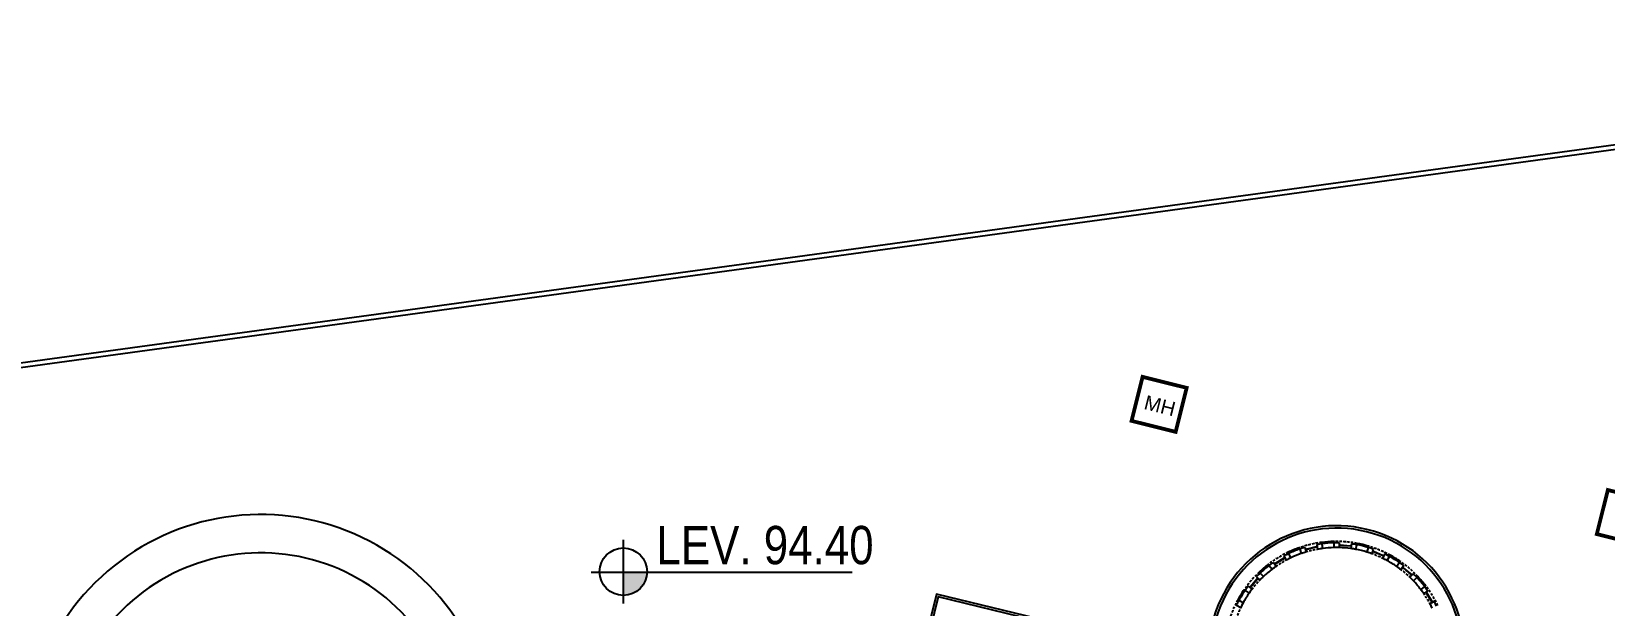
# Model space of a CAD drawing. Header units: feet. Extents: x 50754 to 76410, y 49660 to 67674.
# Drawn here: x 64094 to 68036, y 60318 to 61759 of the extents above; entities that cross this region are included whole.
import ezdxf

# ---------------------------------------------------------------- set-up
doc = ezdxf.new("R2010")
doc.units = ezdxf.units.FT
for name, pattern in [('Amconstr', [9999, 9999, 0]), ('CENTER', [2, 1.25, -0.25, 0.25, -0.25]), ('HIDDEN', [9.525, 6.35, -3.175])]:
    doc.linetypes.add(name, pattern=pattern)
for name, color, linetype in [('06--LINE-2', 2, 'Continuous'), ('COL', 6, 'Continuous'), ('E--CONCRETE-1', 6, 'Continuous'), ('F--BLOCKWALL-3', 253, 'Continuous'), ('FOOTPATH', 1, 'Continuous'), ('H--CLADDING-1', 1, 'Continuous'), ('L--WINDOW-0', 8, 'Continuous'), ('L--WINDOW-2', 2, 'Continuous'), ('PLOT LINE', 3, 'Continuous'), ('ROAD CL', 251, 'CENTER'), ('TEXT', 3, 'Continuous'), ('WALL', 4, 'Continuous'), ('WALL HATCH EXIST', 253, 'Continuous')]:
    doc.layers.add(name, color=color, linetype=linetype)
doc.styles.add('ARC_IMP 001 1_1', font='ARIALN.TTF', dxfattribs={"height": 0.078125})
doc.styles.add('ARIAL', font='arial.ttf')

# ---------------------------------------------------------------- blocks, each defined once
blk = doc.blocks.new('A$C2b783d29')
at = {"layer": 'COL', "color": 253}
for p, q in [((2747.5, 1142.1), (2750.6, 1153.6)), ((2778.8, 1144.5), (2774.5, 1133.3)), ((2823.6, 1108.3), (2830.1, 1118.3)), ((2854.1, 1100.9), (2846.5, 1091.6)), ((2885.5, 1052.6), (2894.8, 1060.2)), ((2912.2, 1036.2), (2902.1, 1029.7)), ((2927.1, 980.6), (2938.3, 984.9)), ((2947.5, 956.7), (2935.9, 953.7)), ((2944.5, 899.2), (2956.5, 899.9)), ((2956.5, 870.2), (2944.5, 870.9)), ((2938.3, 785.2), (2927.1, 789.5)), ((2935.9, 816.4), (2947.5, 813.4)), ((2894.8, 709.9), (2885.5, 717.5)), ((2902.1, 740.4), (2912.2, 733.9))]:
    blk.add_line(p, q, dxfattribs=at)
for centre, radius, start, end in [((2678.9, 885), 278.1, 68.9465, 75.0534), ((2678.9, 885), 266, 68.9455, 75.0545), ((2678.9, 885), 266, 50.9455, 57.0545), ((2678.8, 885), 278.1, 50.9465, 57.0534), ((2678.9, 885), 266, 32.9455, 39.0545), ((2678.8, 885), 278.1, 32.9465, 39.0534), ((2678.9, 885), 266, 14.9455, 21.0545), ((2678.8, 885), 278.1, 14.9465, 21.0534), ((2678.9, 885), 266, 356.9455, 3.0545), ((2678.8, 885), 278.1, 356.9465, 3.0534), ((2678.9, 885), 266, 338.9455, 345.0545), ((2678.8, 885.1), 278.1, 338.9465, 345.0534), ((2678.9, 885), 266, 320.9455, 327.0545), ((2678.8, 885.1), 278.1, 320.9465, 327.0534)]:
    blk.add_arc(centre, radius, start, end, dxfattribs=at)
at = {"layer": 'E--CONCRETE-1', "color": 253}
for p, q in [((2747.5, 1142.1), (2750.6, 1153.6)), ((2778.8, 1144.5), (2774.5, 1133.3)), ((2823.6, 1108.3), (2830.1, 1118.3)), ((2854.1, 1100.9), (2846.5, 1091.6)), ((2885.5, 1052.6), (2894.8, 1060.2)), ((2912.2, 1036.2), (2902.1, 1029.7)), ((2927.1, 980.6), (2938.3, 984.9)), ((2947.5, 956.7), (2935.9, 953.7)), ((2944.5, 899.2), (2956.5, 899.9)), ((2956.5, 870.2), (2944.5, 870.9)), ((2938.3, 785.2), (2927.1, 789.5)), ((2935.9, 816.4), (2947.5, 813.4)), ((2894.8, 709.9), (2885.5, 717.5)), ((2902.1, 740.4), (2912.2, 733.9))]:
    blk.add_line(p, q, dxfattribs=at)
for centre, radius, start, end in [((2678.9, 885), 278.1, 68.9465, 75.0534), ((2678.9, 885), 266, 68.9455, 75.0545), ((2678.9, 885), 266, 50.9455, 57.0545), ((2678.8, 885), 278.1, 50.9465, 57.0534), ((2678.9, 885), 266, 32.9455, 39.0545), ((2678.8, 885), 278.1, 32.9465, 39.0534), ((2678.9, 885), 266, 14.9455, 21.0545), ((2678.8, 885), 278.1, 14.9465, 21.0534), ((2678.9, 885), 266, 356.9455, 3.0545), ((2678.8, 885), 278.1, 356.9465, 3.0534), ((2678.9, 885), 266, 338.9455, 345.0545), ((2678.8, 885.1), 278.1, 338.9465, 345.0534), ((2678.9, 885), 266, 320.9455, 327.0545), ((2678.8, 885.1), 278.1, 320.9465, 327.0534)]:
    blk.add_arc(centre, radius, start, end, dxfattribs=at)
at = {"layer": 'F--BLOCKWALL-3', "color": 253}
for p, q in [((2737.6, 1156.7), (2735.1, 1145)), ((2791.1, 1139.3), (2786.3, 1128.4)), ((2818.7, 1125.3), (2812.6, 1114.9)), ((2864.2, 1092.2), (2856.2, 1083.3)), ((2886.1, 1070.4), (2877.1, 1062.3)), ((2919.2, 1024.8), (2908.8, 1018.8)), ((2933.2, 997.3), (2922.2, 992.4)), ((2950.6, 943.7), (2938.9, 941.2)), ((2955.4, 913.2), (2943.5, 912)), ((2950.6, 826.4), (2938.9, 828.9)), ((2955.4, 856.9), (2943.5, 858.1)), ((2919.2, 745.3), (2908.8, 751.3)), ((2933.2, 772.8), (2922.2, 777.7)), ((2864.2, 677.9), (2856.2, 686.8)), ((2886.1, 699.7), (2877.1, 707.8))]:
    blk.add_line(p, q, dxfattribs=at)
for centre, radius, start, end in [((2676.2, 869.4), 281.9, 75.3436, 77.9413), ((2676.7, 871), 292.2, 75.3436, 77.9695), ((2672.4, 872.4), 292.2, 66.0314, 68.6563), ((2672, 870.7), 281.9, 66.0853, 68.6821), ((2671.5, 871), 281.9, 57.3436, 59.9413), ((2672.4, 872.4), 292.2, 57.3436, 59.9694), ((2667.9, 873.6), 281.9, 48.0853, 50.6821), ((2668.8, 875), 292.2, 48.0314, 50.6563), ((2668.8, 875), 292.2, 39.3436, 41.9695), ((2667.5, 874), 281.9, 39.3436, 41.9413), ((2664.9, 877.5), 281.9, 30.0854, 32.6822), ((2666.2, 878.6), 292.2, 30.0315, 32.6564), ((2664.6, 878), 281.9, 21.3437, 23.9414), ((2666.2, 878.6), 292.2, 21.3437, 23.9695), ((2678.9, 885), 266, 3.0545, 14.9455), ((2663.2, 882.2), 281.9, 12.0854, 14.6822), ((2664.8, 882.8), 292.2, 12.0315, 14.6564), ((2663.1, 882.8), 281.9, 3.3437, 5.9414), ((2664.8, 882.8), 292.2, 3.3437, 5.9695), ((2663.1, 887.2), 281.9, 354.0854, 356.6822), ((2664.8, 887.3), 292.2, 354.0315, 356.6564), ((2663.2, 887.8), 281.9, 345.3437, 347.9414), ((2664.6, 892), 281.9, 336.0854, 338.6822), ((2664.8, 887.3), 292.2, 345.3437, 347.9695), ((2664.8, 892.5), 281.9, 327.3436, 329.9413), ((2666.2, 891.5), 292.2, 336.0315, 338.6564), ((2667.4, 896), 281.9, 318.0854, 320.6821), ((2668.8, 895.1), 292.2, 318.0315, 320.6564), ((2666.2, 891.5), 292.2, 327.3436, 329.9695), ((2667.8, 896.5), 281.9, 309.3436, 311.9413), ((2668.8, 895.1), 292.2, 309.3436, 311.9695)]:
    blk.add_arc(centre, radius, start, end, dxfattribs=at)
at = {"layer": 'H--CLADDING-1', "color": 253}
for p, q in [((2749.6, 1149.8), (2751.5, 1157)), ((2780, 1147.8), (2778.8, 1144.5)), ((2827.9, 1115), (2832, 1121.3)), ((2856.3, 1103.6), (2854.1, 1100.9)), ((2891.7, 1057.7), (2897.5, 1062.4)), ((2915.1, 1038.1), (2912.2, 1036.2)), ((2934.6, 983.5), (2941.6, 986.2)), ((2950.9, 957.6), (2947.5, 956.7)), ((2952.5, 899.6), (2960, 900)), ((2960, 870), (2956.5, 870.2)), ((2943.6, 814.4), (2950.9, 812.5)), ((2941.6, 783.9), (2938.3, 785.2)), ((2897.5, 707.7), (2894.8, 709.9)), ((2908.8, 736), (2915.1, 732))]:
    blk.add_line(p, q, dxfattribs=at)
for start, end in [(68.9455, 75.0545), (50.9455, 57.0545), (32.9455, 39.0545), (14.9455, 21.0545), (356.9455, 3.0545), (338.9455, 345.0545), (320.9455, 327.0545)]:
    blk.add_arc((2678.9, 885), 281.5, start, end, dxfattribs=at)
at = {"layer": 'L--WINDOW-0', "color": 253, "linetype": 'HIDDEN'}
for radius, start, end in [(266, 75.0545, 86.9455), (281.5, 75.0545, 86.9455), (281.5, 57.0545, 68.9455), (266, 57.0545, 68.9455), (266, 39.0545, 50.9455), (281.5, 39.0545, 50.9455), (266, 21.0545, 32.9455), (281.5, 21.0545, 32.9455), (281.5, 3.0545, 14.9455), (266, 345.0545, 356.9455), (281.5, 345.0545, 356.9455), (266, 327.0545, 338.9455), (281.5, 327.0545, 338.9455), (266, 309.0545, 320.9455), (281.5, 309.0545, 320.9455)]:
    blk.add_arc((2678.9, 885), radius, start, end, dxfattribs=at)
at = {"layer": 'L--WINDOW-2', "color": 253}
for p, q in [((2789.7, 1136.2), (2788.3, 1133.1)), ((2788.3, 1133.1), (2789.9, 1132.3)), ((2791.3, 1135.5), (2789.7, 1136.2)), ((2789.9, 1132.3), (2791.3, 1135.5)), ((2790.4, 1133.5), (2814.4, 1121.3)), ((2790.8, 1134.3), (2814.8, 1122.1)), ((2813.7, 1120.2), (2815.4, 1123.3)), ((2815.2, 1119.3), (2813.7, 1120.2)), ((2817, 1122.4), (2815.2, 1119.3)), ((2815.4, 1123.3), (2817, 1122.4)), ((2861.9, 1089.6), (2859.6, 1087.1)), ((2859.6, 1087.1), (2860.9, 1085.9)), ((2860.9, 1085.9), (2863.2, 1088.5)), ((2861.8, 1086.9), (2880.7, 1067.9)), ((2863.2, 1088.5), (2861.9, 1089.6)), ((2862.4, 1087.5), (2881.4, 1068.5)), ((2879.7, 1067), (2882.4, 1069.4)), ((2880.9, 1065.7), (2879.7, 1067)), ((2883.5, 1068.1), (2880.9, 1065.7)), ((2882.4, 1069.4), (2883.5, 1068.1)), ((2916.2, 1023.1), (2913.2, 1021.4)), ((2913.2, 1021.4), (2914.1, 1019.9)), ((2914.1, 1019.9), (2917.1, 1021.5)), ((2915.2, 1020.5), (2927.4, 996.6)), ((2916, 1020.9), (2928.2, 997)), ((2917.1, 1021.5), (2916.2, 1023.1)), ((2926.2, 996.1), (2929.4, 997.5)), ((2926.9, 994.5), (2926.2, 996.1)), ((2930.1, 995.9), (2926.9, 994.5)), ((2929.4, 997.5), (2930.1, 995.9)), ((2947.2, 943), (2943.9, 942.3)), ((2943.9, 942.3), (2944.2, 940.6)), ((2944.2, 940.6), (2947.6, 941.3)), ((2945.5, 940.9), (2949.7, 914.4)), ((2946.3, 941), (2950.5, 914.5)), ((2947.6, 941.3), (2947.2, 943)), ((2948.4, 914.2), (2951.9, 914.6)), ((2948.5, 912.5), (2948.4, 914.2)), ((2952, 912.9), (2948.5, 912.5)), ((2951.9, 914.6), (2952, 912.9)), ((2943.8, 827.8), (2944.2, 829.5)), ((2944.2, 829.5), (2947.6, 828.8)), ((2949.7, 855.8), (2945.5, 829.2)), ((2950.5, 855.6), (2946.3, 829.1)), ((2947.6, 828.8), (2947.3, 827.1)), ((2948.6, 857.6), (2948.4, 855.9)), ((2948.4, 855.9), (2951.8, 855.5)), ((2952, 857.2), (2948.6, 857.6)), ((2951.8, 855.5), (2952, 857.2)), ((2947.3, 827.1), (2943.8, 827.8)), ((2913.2, 748.8), (2914.1, 750.3)), ((2914.1, 750.3), (2917.1, 748.5)), ((2927.4, 773.5), (2915.2, 749.6)), ((2928.1, 773.1), (2916, 749.2)), ((2926.9, 775.6), (2926.2, 774)), ((2926.2, 774), (2929.3, 772.6)), ((2930, 774.2), (2926.9, 775.6)), ((2929.3, 772.6), (2930, 774.2)), ((2916.2, 747), (2913.2, 748.8)), ((2917.1, 748.5), (2916.2, 747)), ((2859.6, 683), (2860.9, 684.2)), ((2861.9, 680.4), (2859.6, 683)), ((2860.9, 684.2), (2863.3, 681.6)), ((2880.7, 702.2), (2861.8, 683.2)), ((2863.3, 681.6), (2861.9, 680.4)), ((2881.4, 701.6), (2862.4, 682.6)), ((2881, 704.3), (2879.8, 703)), ((2879.8, 703), (2882.3, 700.7)), ((2883.5, 702), (2881, 704.3)), ((2882.3, 700.7), (2883.5, 702))]:
    blk.add_line(p, q, dxfattribs=at)

msp = doc.modelspace()

# ---------------------------------------------------------------- hatches: boundary and pattern name
at = {"layer": 'WALL HATCH EXIST', "linetype": 'ByBlock'}
h = msp.add_hatch(color=253, dxfattribs=at)
h.dxf.hatch_style = 1
h.paths.add_polyline_path([(65576.79906, 60343.8632, 0.4100358202), (65636.29617, 60402.51642), (65576.79906, 60402.51642)])
h = msp.add_hatch(color=253, dxfattribs=at)
h.dxf.hatch_style = 1
h.paths.add_polyline_path([(65576.79906, 60343.8632, 0.4100358202), (65636.29617, 60402.51642), (65576.79906, 60402.51642)])

# ---------------------------------------------------------------- linework, layer by layer
at = {"color": 6, "const_width": 9.49219, "elevation": 0.01421}
for points in [[(66850.44655, 60781.70249), (66960.95308, 60754.08108), (66988.57449, 60864.5876), (66878.06797, 60892.20901)], [(68016.38647, 60497.82907), (68126.89299, 60470.20765), (68154.5144, 60580.71418), (68044.00788, 60608.33559)]]:
    msp.add_lwpolyline(points, close=True, dxfattribs=at)
at = {"color": 253, "linetype": 'Continuous', "lineweight": 9}
for points in [[(65576.79906, 60483.2625), (65576.79906, 60323.47027), (65576.79906, 60323.47027)], [(65496.05299, 60402.51642), (66149.86991, 60402.51642), (66149.86991, 60402.51642)]]:
    msp.add_lwpolyline(points, dxfattribs=at)
at = {"layer": '06--LINE-2', "color": 253, "lineweight": -3}
for centre, radius, start, end in [((64668.08037, 59958.1436), 588.73418, 0.36168617, 192.74589872), ((64668.10992, 59957.87138), 492.70905, 0.46383415, 192.8340364)]:
    msp.add_arc(centre, radius, start, end, dxfattribs=at)
at = {"layer": 'FOOTPATH', "color": 253, "elevation": 0.01704}
for points in [[(67885.6226, 59364.75647), (68003.66664, 59849.59315), (67632.14955, 59940.04706), (67676.36348, 60121.64487, 1), (67052.58563, 60273.51715), (67010.97387, 60102.60713), (66593.05246, 60204.35918), (66612.92486, 60285.98018), (66361.27617, 60347.24952), (66341.40376, 60265.62853), (66302.18081, 60275.17821, 1), (66116.37139, 59512.01198), (66140.52065, 59506.13232), (66106.65743, 59367.04754), (66268.44525, 59327.65677), (66233.97427, 59186.07571), (66134.86937, 59210.20495), (66054.43856, 58879.85525), (66106.90585, 58867.08095), (65979.90682, 58345.46383), (66026.54442, 58334.1089), (65943.91014, 57994.70901), (66405.24729, 57882.38645)], [(67879.7929, 59366.17584), (67996.41757, 59845.18282), (67624.90048, 59935.63673), (67670.53378, 60123.06423, 1), (67058.41533, 60272.09778), (67015.3842, 60095.35806), (66585.80339, 60199.94885), (66605.6758, 60281.56984), (66365.6865, 60340.00046), (66345.81409, 60258.37946), (66300.76144, 60269.34851, 1), (66117.79076, 59517.84168), (66147.76971, 59510.54265), (66113.9065, 59371.45787), (66275.69432, 59332.06711), (66238.3846, 59178.82665), (66139.27971, 59202.95589), (66061.68762, 58884.26559), (66114.15492, 58871.49128), (65987.15589, 58349.87416), (66033.79349, 58338.51923), (65951.15921, 57999.11935), (66406.66665, 57888.21615)]]:
    msp.add_lwpolyline(points, format="xyb", dxfattribs=at)
at = {"layer": 'PLOT LINE', "color": 253}
for p, q in [((71861.75005, 61994.88878), (55517.18687, 59754.98993)), ((71845.92243, 61980.60757), (55529.16889, 59744.51982))]:
    msp.add_line(p, q, dxfattribs=at)
at = {"layer": 'ROAD CL', "color": 253, "linetype": 'ByBlock'}
for points in [[(65576.79906, 60483.2625), (65576.79906, 60323.47027)], [(65496.05299, 60402.51642), (66149.86991, 60402.51642)]]:
    msp.add_lwpolyline(points, dxfattribs=at)
msp.add_circle((65576.79906, 60403.36638), 59.50318, dxfattribs=at)

# ---------------------------------------------------------------- block references
at = {"layer": 'WALL', "color": 253, "linetype": 'Amconstr', "lineweight": 25, "rotation": 76.31633277806492}
msp.add_blockref('A$C2b783d29', (67589.70836, 57385.58811, 0.01704), dxfattribs=at)

# ---------------------------------------------------------------- texts
at = {"color": 253, "linetype": 'ByBlock', "style": 'ARC_IMP 001 1_1'}
msp.add_text('LEV. 94.40', height=96, dxfattribs=at).set_placement((65659.75737, 60422.19763))
at = {"layer": 'TEXT', "color": 3, "linetype": 'ByBlock', "style": 'ARIAL'}
msp.add_text('MH', height=36, rotation=345.96630206, dxfattribs=at).set_placement((66879.18995, 60811.81786, 0.01421))

doc.saveas('drawing.dxf')
